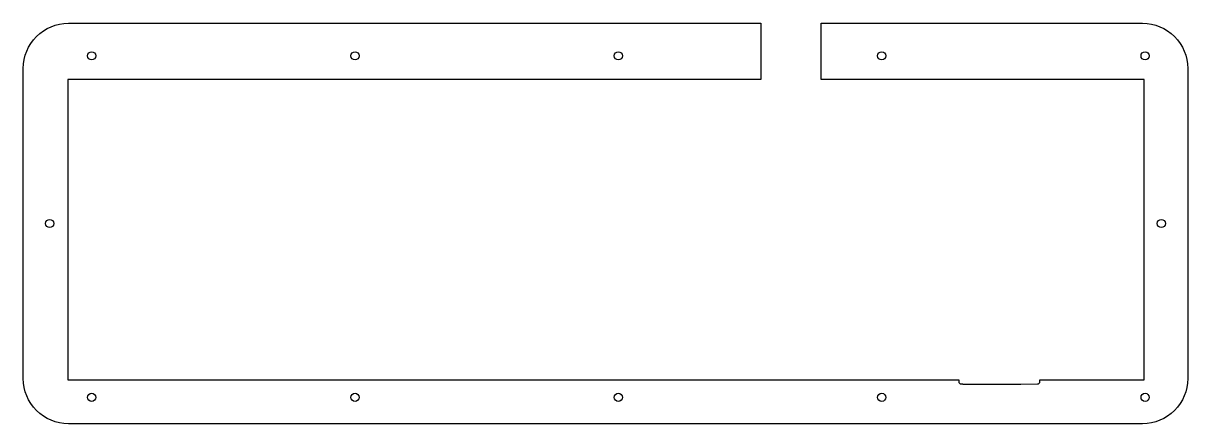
# Model space of a CAD drawing. Header units: millimetres. Extents: x -18 to 447, y -142 to 18.
import ezdxf

# ---------------------------------------------------------------- set-up
doc = ezdxf.new("R2010")
doc.units = ezdxf.units.MM
doc.layers.get('0').update_dxf_attribs({"linetype": 'CONTINUOUS'})

msp = doc.modelspace()

# ---------------------------------------------------------------- linework, layer by layer
msp.add_lwpolyline([(428.63, 18, -0.414214), (446.62, 0), (446.62, -123.83, -0.414214), (428.63, -141.82), (0, -141.82, -0.414214), (-18, -123.83), (-18, 0, -0.414214), (0, 18), (276.33, 18), (276.33, -4.4), (-0.22, -4.4), (-0.22, -124.28), (355.28, -124.28), (355.27, -124.97, 0.414835), (356.27, -125.97), (356.79, -125.97, 0.035099), (356.93, -125.98), (380.08, -125.98), (386.68, -125.97, 0.414835), (387.68, -124.97), (387.67, -124.28), (429.23, -124.28), (429.23, -4.4), (300.33, -4.4), (300.33, 18)], format="xyb", close=True)
for centre, radius in [((9.27, 5), 1.63), ((114.36, 5), 1.62), ((219.45, 5), 1.63), ((324.54, 5), 1.63), ((429.62, 5), 1.63), ((-7.5, -61.91), 1.63), ((436.13, -61.91), 1.63), ((9.27, -131.31), 1.63), ((114.36, -131.31), 1.62), ((219.45, -131.31), 1.63), ((324.54, -131.31), 1.63), ((429.62, -131.31), 1.63)]:
    msp.add_circle(centre, radius)

doc.saveas('drawing.dxf')
